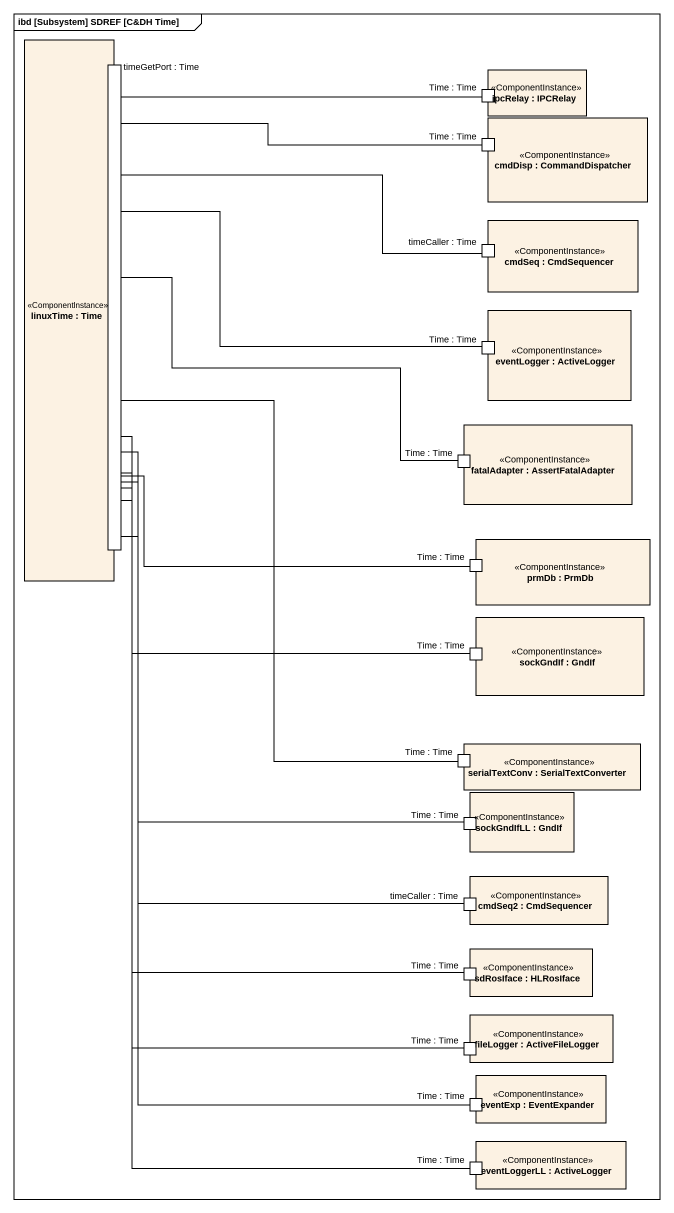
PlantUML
@startuml
mainframe ibd [Subsystem] SDREF [C&DH Time]
rectangle "linuxTime : Time" as linuxTime <<ComponentInstance>> {
  port "timeGetPort : Time" as timeGetPort_Time
}
rectangle "ipcRelay : IPCRelay" as ipcRelay <<ComponentInstance>> {
  port "Time : Time" as Time_Time
}
rectangle "cmdDisp : CommandDispatcher" as cmdDisp <<ComponentInstance>> {
  port "Time : Time" as Time_Time_2
}
rectangle "cmdSeq : CmdSequencer" as cmdSeq <<ComponentInstance>> {
  port "timeCaller : Time" as timeCaller_Time
}
rectangle "eventLogger : ActiveLogger" as eventLogger <<ComponentInstance>> {
  port "Time : Time" as Time_Time_3
}
rectangle "fatalAdapter : AssertFatalAdapter" as fatalAdapter <<ComponentInstance>> {
  port "Time : Time" as Time_Time_4
}
rectangle "prmDb : PrmDb" as prmDb <<ComponentInstance>> {
  port "Time : Time" as Time_Time_5
}
rectangle "sockGndIf : GndIf" as sockGndIf <<ComponentInstance>> {
  port "Time : Time" as Time_Time_6
}
rectangle "serialTextConv : SerialTextConverter" as serialTextConv <<ComponentInstance>> {
  port "Time : Time" as Time_Time_7
}
rectangle "sockGndIfLL : GndIf" as sockGndIfLL <<ComponentInstance>> {
  port "Time : Time" as Time_Time_8
}
rectangle "cmdSeq2 : CmdSequencer" as cmdSeq2 <<ComponentInstance>> {
  port "timeCaller : Time" as timeCaller_Time_2
}
rectangle "sdRosIface : HLRosIface" as sdRosIface <<ComponentInstance>> {
  port "Time : Time" as Time_Time_9
}
rectangle "fileLogger : ActiveFileLogger" as fileLogger <<ComponentInstance>> {
  port "Time : Time" as Time_Time_10
}
rectangle "eventExp : EventExpander" as eventExp <<ComponentInstance>> {
  port "Time : Time" as Time_Time_11
}
rectangle "eventLoggerLL : ActiveLogger" as eventLoggerLL <<ComponentInstance>> {
  port "Time : Time" as Time_Time_12
}
Time_Time -left- timeGetPort_Time
Time_Time_2 -left- timeGetPort_Time
timeCaller_Time -left- timeGetPort_Time
Time_Time_3 -left- timeGetPort_Time
Time_Time_4 -left- timeGetPort_Time
Time_Time_5 -up- timeGetPort_Time
Time_Time_6 -up- timeGetPort_Time
Time_Time_7 -up- timeGetPort_Time
Time_Time_8 -up- timeGetPort_Time
timeCaller_Time_2 -up- timeGetPort_Time
Time_Time_9 -up- timeGetPort_Time
Time_Time_10 -up- timeGetPort_Time
Time_Time_11 -up- timeGetPort_Time
Time_Time_12 -up- timeGetPort_Time
@enduml
